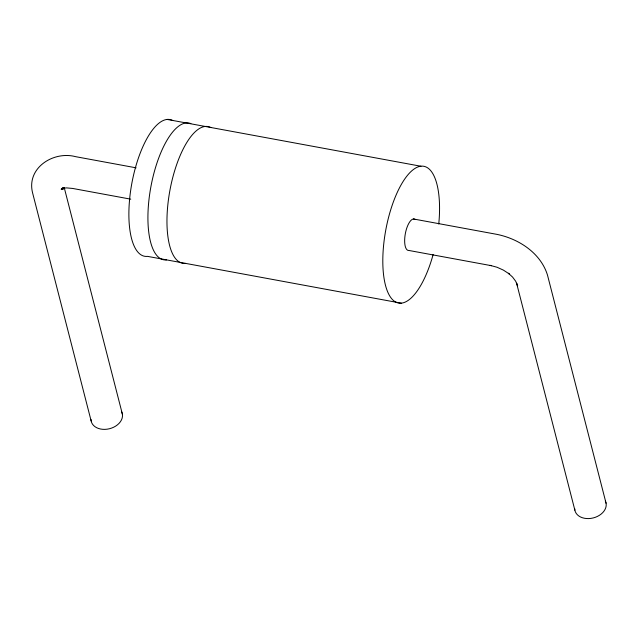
<?xml version="1.0" encoding="UTF-8"?>
<svg xmlns="http://www.w3.org/2000/svg" width="638" height="638" viewBox="0 0 638 638"><rect width="100%" height="100%" fill="white"/><g stroke="black" fill="none" stroke-linecap="round" stroke-linejoin="round"><path stroke-width="0.96" d="M63.314 187.931L62.803 189.518L63.425 187.724M62.723 188.202L61.719 189.566L63.298 187.963M63.154 187.891L61.16 189.271L64.526 187.787L61.75 188.489L66.488 187.883L72.533 188.425L130.758 199.168M167.028 119.41L420.944 166.247M136.109 167.826L75.675 156.677C53.377 150.704 26.341 167.93 32.562 192.772L91.146 420.944M413.424 218.97L497.257 234.433C518.941 238.947 540.649 253.055 547.484 275.066L606.068 503.23M401.414 303.202L147.498 256.364A69.526 25.831 -79.5 0 1 131.899 182.994A69.526 25.831 -79.5 0 1 172.715 120.51M574.862 510.161L516.589 283.2L517.657 285.92L515.679 281.238L512.577 277.083L508.358 273.224L509.172 273.885L503.398 270.121L497.058 267.258L490.104 265.352L491.412 265.687L408.934 250.471A15.99 5.941 -79.5 0 1 405.401 233.301A15.99 5.941 -79.5 0 1 414.931 219.344M64.334 188.019L122.352 414.014M121.627 411.861A15.99 11.58 -14.4 0 1 109.441 428.744A15.99 11.58 -14.4 0 1 90.995 419.429M605.342 501.069A15.99 11.58 -14.4 0 1 593.149 517.96A15.99 11.58 -14.4 0 1 574.71 508.645M433.13 254.538A69.526 25.831 -79.5 0 1 386.445 288.575A69.526 25.831 -79.5 0 1 407.267 175.609A69.526 25.831 -79.5 0 1 438.761 223.994M166.542 259.881A69.526 25.831 -79.5 0 1 150.704 187.787A69.526 25.831 -79.5 0 1 190.858 123.597M185.586 263.39A69.526 25.831 -79.5 0 1 169.979 190.02A69.526 25.831 -79.5 0 1 210.803 127.536"/></g></svg>
